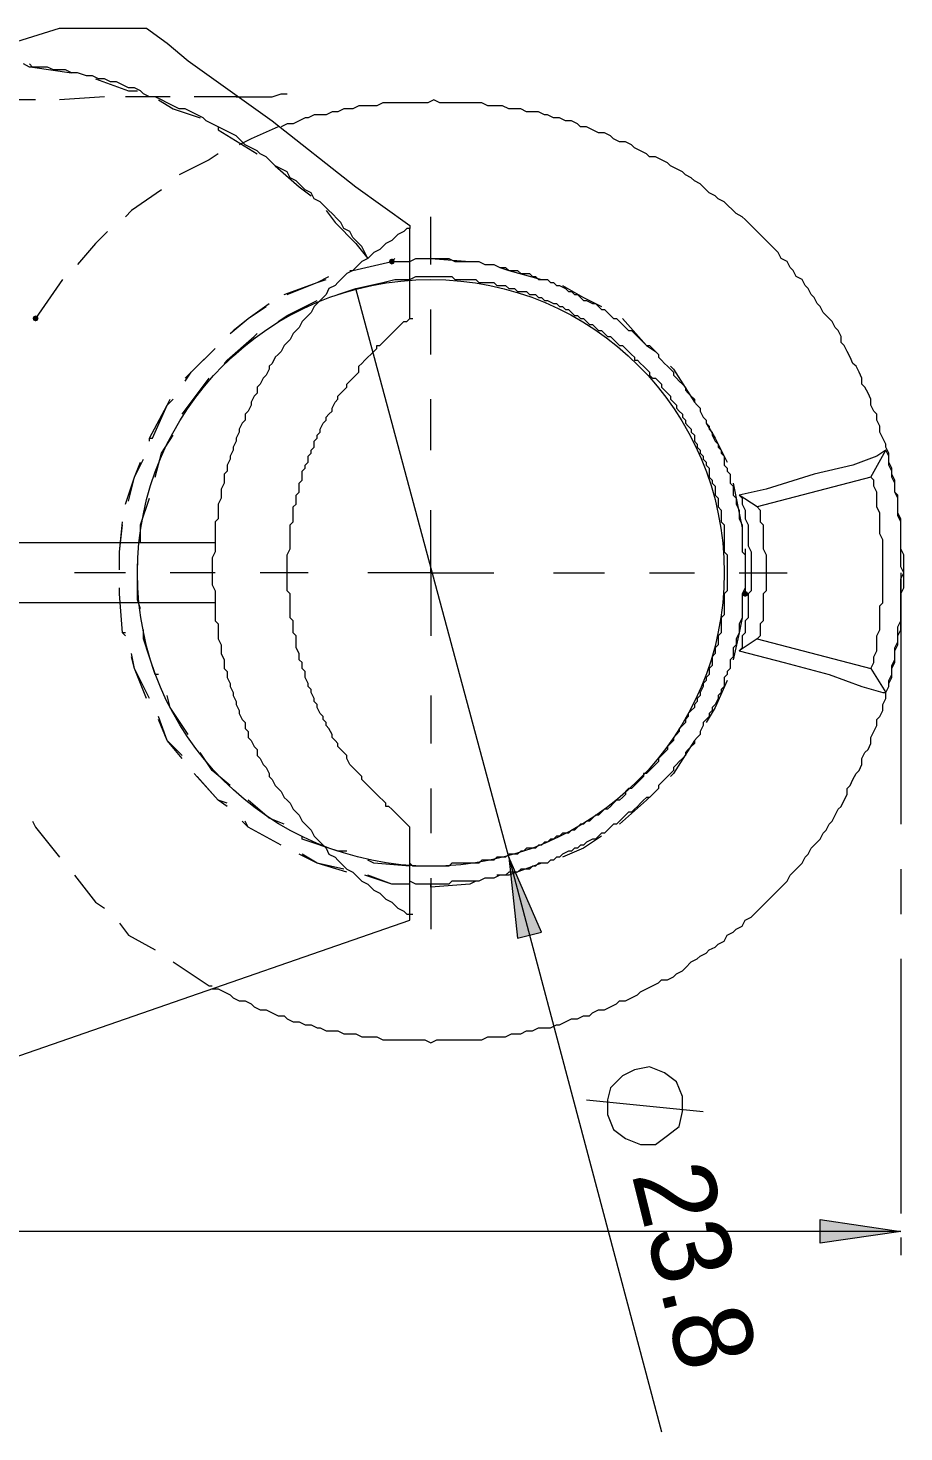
# Model space of a CAD drawing. Header units: millimetres. Extents: x 89051 to 218395, y -330386 to -125649.
# Drawn here: x 92753.7 to 92903.5, y -128574.3 to -128334 of the extents above; entities that cross this region are included whole.
import ezdxf

# ---------------------------------------------------------------- set-up
doc = ezdxf.new("R2010")
doc.units = ezdxf.units.MM
doc.header["$LTSCALE"] = 13
doc.layers.add('C00-00-00', color=7, linetype='Continuous')
doc.layers.add('C00-00-FF', color=5, linetype='Continuous', true_color=0x0000ff)
doc.layers.add('铁心', color=3, linetype='Continuous', lineweight=0)
doc.styles.get("Standard").update_dxf_attribs({"font": 'gbenor.shx', "bigfont": 'gbcbig.shx'})

msp = doc.modelspace()

# ---------------------------------------------------------------- hatches: boundary and pattern name
at = {"layer": 'C00-00-00'}
h = msp.add_hatch(color=256, dxfattribs=at)
h.dxf.hatch_style = 2
h.paths.add_polyline_path([(92815.39, -128373.97), (92815.54, -128373.61), (92815.9, -128373.46), (92816.26, -128373.61), (92816.41, -128373.97), (92816.26, -128374.33), (92815.9, -128374.48), (92815.54, -128374.33)])
h = msp.add_hatch(color=256, dxfattribs=at)
h.dxf.hatch_style = 2
h.paths.add_polyline_path([(92754.43, -128383.7), (92754.58, -128383.34), (92754.94, -128383.19), (92755.31, -128383.34), (92755.46, -128383.7), (92755.31, -128384.06), (92754.94, -128384.21), (92754.58, -128384.06)])
h = msp.add_hatch(color=256, dxfattribs=at)
h.dxf.hatch_style = 2
h.paths.add_polyline_path([(92875.83, -128430.83), (92875.98, -128430.47), (92876.34, -128430.32), (92876.71, -128430.47), (92876.86, -128430.83), (92876.71, -128431.19), (92876.34, -128431.34), (92875.98, -128431.19)])
at = {"layer": '铁心', "lineweight": 13}
h = msp.add_hatch(color=256, dxfattribs=at)
h.dxf.hatch_style = 2
h.paths.add_polyline_path([(92835.88, -128475.9), (92837.41, -128489.73), (92841.51, -128488.71)])
h = msp.add_hatch(color=256, dxfattribs=at)
h.dxf.hatch_style = 2
h.paths.add_polyline_path([(92902.98, -128539.93), (92889.15, -128541.98), (92889.15, -128537.88)])

# ---------------------------------------------------------------- linework, layer by layer
at = {"layer": 'C00-00-00', "lineweight": 15}
for points in [[(92727.28, -128334.02), (92730.87, -128335.04), (92734.97, -128336.58), (92739.07, -128338.11), (92741.11, -128339.14), (92742.14, -128339.65), (92743.16, -128339.65), (92744.19, -128339.65), (92747.26, -128338.11), (92750.85, -128336.58), (92759.04, -128334.02)], [(92759.04, -128334.02), (92766.21, -128334.02), (92773.9, -128334.02)], [(92773.9, -128334.02), (92777.48, -128336.58), (92781.07, -128339.65), (92788.24, -128344.77), (92795.41, -128349.9), (92809.75, -128361.16), (92818.97, -128367.82)], [(92811.8, -128373.46), (92811.29, -128372.43), (92810.78, -128371.41), (92810.27, -128370.9), (92809.24, -128369.87), (92808.73, -128368.85), (92807.7, -128368.34), (92807.19, -128367.31), (92806.68, -128366.8), (92805.66, -128365.77), (92805.14, -128365.26), (92804.12, -128364.24), (92803.61, -128363.73), (92802.58, -128363.21), (92802.07, -128362.19), (92801.05, -128361.68), (92800.02, -128360.65), (92799.51, -128360.14), (92798.48, -128359.63), (92797.97, -128358.6), (92796.95, -128358.09), (92795.92, -128357.58), (92795.41, -128357.07), (92794.39, -128356.04), (92793.36, -128355.53), (92792.85, -128355.02), (92791.83, -128354.51), (92790.8, -128353.99), (92789.78, -128352.97), (92789.26, -128352.46), (92788.24, -128351.94), (92787.22, -128351.43), (92786.19, -128350.92), (92785.17, -128350.41), (92784.14, -128349.9), (92783.63, -128349.38), (92782.6, -128348.87), (92781.58, -128348.36), (92780.56, -128347.85), (92779.53, -128347.85), (92778.51, -128347.33), (92777.48, -128346.82), (92776.46, -128346.31), (92775.43, -128345.8), (92774.41, -128345.8), (92773.38, -128345.29), (92772.87, -128344.77), (92771.85, -128344.26), (92770.82, -128344.26), (92769.8, -128343.75), (92768.77, -128343.24), (92767.75, -128343.24), (92766.73, -128342.72), (92765.7, -128342.72), (92764.68, -128342.21), (92763.65, -128342.21), (92762.12, -128341.7), (92761.09, -128341.7), (92760.07, -128341.19), (92759.04, -128341.19), (92758.02, -128341.19), (92756.99, -128340.68), (92755.97, -128340.68), (92754.94, -128340.68), (92753.92, -128340.68), (92752.9, -128340.16)], [(92753.92, -128340.16), (92754.43, -128340.68)], [(92754.43, -128340.68), (92761.09, -128341.7)], [(92765.19, -128342.72), (92770.82, -128344.77)], [(92754.94, -128346.31), (92747.26, -128346.31)], [(92766.73, -128345.8), (92759.04, -128346.31)], [(92777.99, -128345.8), (92770.31, -128345.8)], [(92770.82, -128344.77), (92772.36, -128344.77)], [(92775.95, -128346.31), (92778.51, -128347.85)], [(92789.26, -128345.8), (92782.09, -128345.8)], [(92785.17, -128498.44), (92786.19, -128498.44), (92787.22, -128498.96), (92788.24, -128499.47), (92788.75, -128499.98), (92789.78, -128500.49), (92790.8, -128500.49), (92791.83, -128501), (92792.34, -128501.52), (92793.36, -128502.03), (92794.39, -128502.03), (92795.41, -128502.54), (92796.44, -128503.05), (92797.46, -128503.05), (92797.97, -128503.57), (92799, -128504.08), (92800.02, -128504.08), (92801.05, -128504.59), (92802.07, -128504.59), (92803.09, -128505.1), (92803.61, -128505.1), (92804.63, -128505.61), (92805.66, -128505.61), (92806.68, -128505.61), (92807.7, -128506.13), (92808.73, -128506.13), (92809.75, -128506.13), (92810.78, -128506.64), (92811.8, -128506.64), (92812.83, -128506.64), (92813.34, -128506.64), (92814.36, -128507.15), (92815.39, -128507.15), (92816.41, -128507.15), (92817.44, -128507.15), (92818.46, -128507.15), (92819.49, -128507.15), (92820.51, -128507.15), (92821.53, -128507.15), (92822.56, -128507.66), (92823.58, -128507.15), (92824.61, -128507.15), (92825.12, -128507.15), (92826.14, -128507.15), (92827.17, -128507.15), (92828.19, -128507.15), (92829.22, -128507.15), (92830.24, -128507.15), (92831.27, -128507.15), (92832.29, -128506.64), (92833.32, -128506.64), (92834.34, -128506.64), (92835.36, -128506.64), (92836.39, -128506.13), (92836.9, -128506.13), (92837.93, -128506.13), (92838.95, -128505.61), (92839.98, -128505.61), (92841, -128505.1), (92842.02, -128505.1), (92843.05, -128505.1), (92844.07, -128504.59), (92844.59, -128504.59), (92845.61, -128504.08), (92846.63, -128503.57), (92847.66, -128503.57), (92848.68, -128503.05), (92849.71, -128503.05), (92850.22, -128502.54), (92851.24, -128502.03), (92852.27, -128502.03), (92853.29, -128501.52), (92854.32, -128501), (92854.83, -128500.49), (92855.85, -128500.49), (92856.88, -128499.98), (92857.9, -128499.47), (92858.42, -128498.96), (92859.44, -128498.44), (92860.46, -128497.93), (92861.49, -128497.42), (92862, -128496.91), (92863.03, -128496.91), (92864.05, -128496.39), (92864.56, -128495.88), (92865.59, -128495.37), (92866.1, -128494.86), (92867.12, -128493.83), (92868.15, -128493.32), (92868.66, -128492.81), (92869.68, -128492.3), (92870.2, -128491.78), (92871.22, -128491.27), (92871.73, -128490.76), (92872.76, -128490.25), (92873.27, -128489.22), (92874.29, -128488.71), (92874.81, -128488.2), (92875.83, -128487.69), (92876.34, -128486.66), (92877.37, -128486.15), (92877.88, -128485.64), (92878.9, -128484.61), (92879.42, -128484.1), (92879.93, -128483.59), (92880.95, -128482.56), (92881.47, -128482.05), (92881.98, -128481.54), (92883, -128480.51), (92883.51, -128480), (92884.03, -128478.98), (92884.54, -128478.47), (92885.56, -128477.44), (92886.08, -128476.93), (92886.59, -128475.9), (92887.1, -128475.39), (92887.61, -128474.37), (92888.12, -128473.86), (92889.15, -128472.83), (92889.66, -128471.81), (92890.17, -128471.29), (92890.69, -128470.27), (92891.2, -128469.76), (92891.71, -128468.73), (92892.22, -128467.71), (92892.74, -128467.2), (92893.25, -128466.17), (92893.76, -128465.15), (92893.76, -128464.12), (92894.27, -128463.61), (92894.78, -128462.59), (92895.3, -128461.56), (92895.81, -128461.05), (92896.32, -128460.03), (92896.32, -128459), (92896.83, -128457.98), (92897.35, -128457.46), (92897.86, -128456.44), (92897.86, -128455.42), (92898.37, -128454.39), (92898.88, -128453.37), (92898.88, -128452.34), (92899.39, -128451.83), (92899.91, -128450.81), (92899.91, -128449.78), (92900.42, -128448.76), (92900.42, -128447.73), (92900.93, -128446.71), (92900.93, -128446.2), (92901.44, -128445.17), (92901.44, -128444.15), (92901.44, -128443.12), (92901.96, -128442.1), (92901.96, -128441.07), (92901.96, -128440.05), (92902.47, -128439.02), (92902.47, -128438), (92902.47, -128436.97), (92902.47, -128436.46), (92902.98, -128435.44), (92902.98, -128434.41), (92902.98, -128433.39), (92902.98, -128432.36), (92902.98, -128431.34), (92902.98, -128430.32), (92902.98, -128429.29), (92902.98, -128428.27), (92903.49, -128427.24), (92902.98, -128426.22), (92902.98, -128425.19), (92902.98, -128424.68), (92902.98, -128423.66), (92902.98, -128422.63), (92902.98, -128421.61), (92902.98, -128420.58), (92902.98, -128419.56), (92902.98, -128418.53), (92902.47, -128417.51), (92902.47, -128416.49), (92902.47, -128415.46), (92902.47, -128414.44), (92901.96, -128413.41), (92901.96, -128412.9), (92901.96, -128411.88), (92901.44, -128410.85), (92901.44, -128409.83), (92900.93, -128408.8), (92900.93, -128407.78), (92900.93, -128406.75), (92900.42, -128405.73), (92900.42, -128405.22), (92899.91, -128404.19), (92899.39, -128403.17), (92899.39, -128402.14), (92898.88, -128401.12), (92898.88, -128400.09), (92898.37, -128399.58), (92897.86, -128398.56), (92897.86, -128397.53), (92897.35, -128396.51), (92896.83, -128395.48), (92896.32, -128394.97), (92896.32, -128393.95), (92895.81, -128392.92), (92895.3, -128391.9), (92894.78, -128391.39), (92894.27, -128390.36), (92893.76, -128389.34), (92893.25, -128388.31), (92892.74, -128387.8), (92892.74, -128386.78), (92892.22, -128385.75), (92891.71, -128385.24), (92891.2, -128384.21), (92890.69, -128383.7), (92889.66, -128382.68), (92889.15, -128381.65), (92888.64, -128381.14), (92888.12, -128380.12), (92887.61, -128379.6), (92887.1, -128378.58), (92886.59, -128378.07), (92886.08, -128377.04), (92885.05, -128376.53), (92884.54, -128375.51), (92884.03, -128374.99), (92883.51, -128373.97), (92882.49, -128373.46), (92881.98, -128372.43), (92881.47, -128371.92), (92880.44, -128370.9), (92879.93, -128370.38), (92879.42, -128369.87), (92878.39, -128368.85), (92877.88, -128368.34), (92877.37, -128367.82), (92876.34, -128366.8), (92875.83, -128366.29), (92874.81, -128365.77), (92874.29, -128365.26), (92873.27, -128364.24), (92872.76, -128363.73), (92871.73, -128363.21), (92871.22, -128362.7), (92870.2, -128362.19), (92869.68, -128361.68), (92868.66, -128360.65), (92867.64, -128360.14), (92867.12, -128359.63), (92866.1, -128359.12), (92865.59, -128358.6), (92864.56, -128358.09), (92863.54, -128357.58), (92863.03, -128357.07), (92862, -128356.55), (92860.98, -128356.04), (92859.95, -128356.04), (92859.44, -128355.53), (92858.42, -128355.02), (92857.39, -128354.51), (92856.88, -128353.99), (92855.85, -128353.48), (92854.83, -128353.48), (92853.81, -128352.97), (92853.29, -128352.46), (92852.27, -128351.94), (92851.24, -128351.94), (92850.22, -128351.43), (92849.2, -128350.92), (92848.17, -128350.92), (92847.66, -128350.41), (92846.63, -128349.9), (92845.61, -128349.9), (92844.59, -128349.38), (92843.56, -128349.38), (92842.54, -128348.87), (92842.02, -128348.87), (92841, -128348.36), (92839.98, -128348.36), (92838.95, -128348.36), (92837.93, -128347.85), (92836.9, -128347.85), (92835.88, -128347.85), (92834.85, -128347.33), (92833.83, -128347.33), (92832.8, -128347.33), (92832.29, -128347.33), (92831.27, -128346.82), (92830.24, -128346.82), (92829.22, -128346.82), (92828.19, -128346.82), (92827.17, -128346.82), (92826.14, -128346.82), (92825.12, -128346.82), (92824.1, -128346.82), (92823.07, -128346.31), (92822.05, -128346.82), (92821.02, -128346.82), (92820.51, -128346.82), (92819.49, -128346.82), (92818.46, -128346.82), (92817.44, -128346.82), (92816.41, -128346.82), (92815.39, -128346.82), (92814.36, -128346.82), (92813.34, -128347.33), (92812.31, -128347.33), (92811.29, -128347.33), (92810.27, -128347.33), (92809.24, -128347.85), (92808.73, -128347.85), (92807.7, -128347.85), (92806.68, -128348.36), (92805.66, -128348.36), (92804.63, -128348.87), (92803.61, -128348.87), (92802.58, -128348.87), (92801.56, -128349.38), (92801.05, -128349.38), (92800.02, -128349.9), (92799, -128350.41), (92797.97, -128350.41), (92796.95, -128350.92)], [(92789.26, -128345.8), (92792.85, -128345.8), (92795.41, -128345.8), (92796.95, -128345.29), (92797.97, -128345.29)], [(92778.51, -128347.85), (92783.12, -128349.38)], [(92786.19, -128350.92), (92786.19, -128351.43)], [(92786.19, -128351.43), (92792.85, -128355.53)], [(92796.44, -128350.92), (92791.83, -128352.97)], [(92791.83, -128352.97), (92789.78, -128353.99)], [(92786.19, -128355.53), (92784.65, -128356.55)], [(92784.65, -128356.55), (92779.53, -128359.12)], [(92795.92, -128357.58), (92800.02, -128361.16)], [(92800.02, -128361.16), (92802.07, -128362.7)], [(92776.46, -128361.68), (92771.34, -128365.26)], [(92771.34, -128365.26), (92770.31, -128366.29)], [(92804.63, -128365.26), (92806.17, -128367.31)], [(92818.97, -128368.34), (92818.46, -128368.34), (92817.95, -128368.85), (92816.92, -128369.36), (92816.41, -128369.87), (92815.9, -128370.38), (92814.88, -128370.9), (92814.36, -128371.41), (92813.85, -128371.92), (92812.83, -128372.43), (92812.31, -128372.95), (92811.8, -128373.46), (92810.78, -128373.97), (92810.27, -128374.48), (92809.75, -128374.99), (92809.24, -128375.51), (92808.22, -128376.02), (92807.7, -128376.53), (92807.19, -128377.04), (92806.68, -128377.56), (92806.17, -128378.07), (92805.14, -128378.58), (92804.63, -128379.6), (92804.12, -128380.12), (92803.61, -128380.63), (92803.09, -128381.14), (92802.58, -128381.65), (92802.07, -128382.68), (92801.56, -128383.19), (92801.05, -128383.7), (92800.53, -128384.21), (92800.02, -128385.24), (92799.51, -128385.75), (92799, -128386.26), (92798.48, -128387.29), (92797.97, -128387.8), (92797.46, -128388.31), (92796.95, -128389.34), (92796.44, -128389.85), (92795.92, -128390.36), (92795.41, -128391.39), (92794.9, -128391.9), (92794.9, -128392.41), (92794.39, -128393.44), (92793.87, -128393.95), (92793.36, -128394.97), (92792.85, -128395.48), (92792.85, -128396.51), (92792.34, -128397.02), (92791.83, -128398.05), (92791.83, -128398.56), (92791.31, -128399.58), (92790.8, -128400.09), (92790.8, -128401.12), (92790.29, -128401.63), (92789.78, -128402.66), (92789.78, -128403.17), (92789.26, -128404.19), (92789.26, -128404.7), (92788.75, -128405.73), (92788.75, -128406.24), (92788.24, -128407.27), (92788.24, -128407.78), (92787.73, -128408.8), (92787.73, -128409.83), (92787.22, -128410.34), (92787.22, -128411.36), (92787.22, -128411.88), (92786.7, -128412.9), (92786.7, -128413.92), (92786.7, -128414.44), (92786.19, -128415.46), (92786.19, -128415.97), (92786.19, -128417), (92786.19, -128418.02), (92785.68, -128418.53), (92785.68, -128419.56), (92785.68, -128420.07), (92785.68, -128421.1), (92785.68, -128422.12), (92785.68, -128422.63), (92785.68, -128423.66), (92785.17, -128424.68), (92785.17, -128425.19), (92785.17, -128426.22), (92785.17, -128426.73), (92785.17, -128427.75), (92785.17, -128428.78), (92785.17, -128429.29), (92785.68, -128430.32), (92785.68, -128431.34), (92785.68, -128431.85), (92785.68, -128432.88), (92785.68, -128433.9), (92785.68, -128434.41), (92785.68, -128435.44), (92786.19, -128435.95), (92786.19, -128436.97), (92786.19, -128438), (92786.19, -128438.51), (92786.7, -128439.54), (92786.7, -128440.05), (92786.7, -128441.07), (92787.22, -128442.1), (92787.22, -128442.61), (92787.22, -128443.63), (92787.73, -128444.15), (92787.73, -128445.17), (92788.24, -128446.2), (92788.24, -128446.71), (92788.75, -128447.73), (92788.75, -128448.24), (92789.26, -128449.27), (92789.26, -128449.78), (92789.78, -128450.81), (92789.78, -128451.32), (92790.29, -128452.34), (92790.8, -128452.85), (92790.8, -128453.88), (92791.31, -128454.39), (92791.31, -128455.42), (92791.83, -128455.93), (92792.34, -128456.95), (92792.85, -128457.46), (92792.85, -128458.49), (92793.36, -128459), (92793.87, -128460.03), (92794.39, -128460.54), (92794.9, -128461.56), (92794.9, -128462.07), (92795.41, -128462.59), (92795.92, -128463.61), (92796.44, -128464.12), (92796.95, -128464.64), (92797.46, -128465.66), (92797.97, -128466.17), (92798.48, -128466.68), (92799, -128467.71), (92799.51, -128468.22), (92800.02, -128468.73), (92800.53, -128469.76), (92801.05, -128470.27), (92801.56, -128470.78), (92802.07, -128471.29), (92802.58, -128472.32), (92803.09, -128472.83), (92803.61, -128473.34), (92804.12, -128473.86), (92804.63, -128474.37), (92805.14, -128475.39), (92806.17, -128475.9), (92806.68, -128476.42), (92807.19, -128476.93), (92807.7, -128477.44), (92808.22, -128477.95), (92809.24, -128478.47), (92809.75, -128478.98), (92810.27, -128479.49), (92810.78, -128480), (92811.8, -128480.51), (92812.31, -128481.03), (92812.83, -128481.54), (92813.85, -128482.05), (92814.36, -128482.56), (92814.88, -128483.08), (92815.9, -128483.59), (92816.41, -128484.1), (92816.92, -128484.61), (92817.95, -128485.12), (92818.46, -128485.64), (92818.97, -128485.64), (92819.49, -128485.64)], [(92806.17, -128367.31), (92809.75, -128370.9)], [(92818.97, -128367.82), (92818.97, -128368.34)], [(92818.97, -128383.7), (92818.97, -128368.34)], [(92767.24, -128368.85), (92765.19, -128370.9)], [(92765.19, -128370.9), (92762.12, -128374.48)], [(92809.75, -128370.9), (92811.8, -128373.46)], [(92808.73, -128375.51), (92809.24, -128375.51)], [(92808.73, -128375.51), (92809.24, -128375.51)], [(92809.24, -128375.51), (92815.9, -128373.97)], [(92809.24, -128375.51), (92815.9, -128373.97)], [(92815.9, -128373.97), (92816.41, -128373.46)], [(92815.9, -128373.97), (92818.97, -128373.97)], [(92818.97, -128373.97), (92820, -128373.46), (92820.51, -128373.46), (92821.02, -128373.46), (92822.05, -128373.46), (92822.56, -128373.46), (92823.07, -128373.46), (92823.58, -128373.46), (92824.61, -128373.46), (92825.12, -128373.46), (92825.63, -128373.46), (92826.66, -128373.97), (92827.17, -128373.97), (92827.68, -128373.97), (92828.19, -128373.97), (92829.22, -128373.97), (92829.73, -128373.97), (92830.24, -128373.97), (92830.75, -128373.97), (92831.78, -128374.48), (92832.29, -128374.48), (92832.8, -128374.48), (92833.32, -128374.48), (92834.34, -128374.99), (92834.85, -128374.99), (92835.36, -128374.99), (92835.88, -128375.51), (92836.9, -128375.51), (92837.41, -128375.51), (92837.93, -128376.02), (92838.44, -128376.02), (92839.46, -128376.02), (92839.98, -128376.53), (92840.49, -128376.53), (92841, -128377.04), (92841.51, -128377.04), (92842.54, -128377.04), (92843.05, -128377.56), (92843.56, -128377.56), (92844.07, -128378.07), (92844.59, -128378.07), (92845.61, -128378.58), (92846.12, -128379.09), (92846.63, -128379.09), (92847.15, -128379.6), (92847.66, -128379.6), (92848.17, -128380.12), (92848.68, -128380.63), (92849.2, -128380.63), (92850.22, -128381.14), (92850.73, -128381.14), (92851.24, -128381.65), (92851.76, -128382.17), (92852.27, -128382.17), (92852.78, -128382.68), (92853.29, -128383.19), (92853.81, -128383.7), (92854.32, -128383.7), (92854.83, -128384.21), (92855.34, -128384.73), (92855.85, -128385.24), (92856.37, -128385.75), (92856.88, -128385.75), (92857.39, -128386.26), (92857.9, -128386.78), (92858.42, -128387.29), (92858.93, -128387.8), (92859.44, -128388.31), (92859.95, -128388.31), (92860.46, -128388.83), (92860.98, -128389.34), (92861.49, -128389.85), (92861.49, -128390.36), (92862, -128390.87), (92862.51, -128391.39), (92863.03, -128391.9), (92863.54, -128392.41), (92864.05, -128392.92), (92864.05, -128393.44), (92864.56, -128393.95), (92865.07, -128394.46), (92865.59, -128394.97), (92866.1, -128395.48), (92866.1, -128396), (92866.61, -128396.51), (92867.12, -128397.02), (92867.64, -128397.53), (92867.64, -128398.05), (92868.15, -128398.56), (92868.66, -128399.07), (92868.66, -128399.58), (92869.17, -128400.61), (92869.68, -128401.12), (92869.68, -128401.63), (92870.2, -128402.14), (92870.2, -128402.66), (92870.71, -128403.17), (92870.71, -128403.68), (92871.22, -128404.7), (92871.73, -128405.22), (92871.73, -128405.73), (92872.25, -128406.24), (92872.25, -128406.75), (92872.76, -128407.27), (92872.76, -128408.29), (92872.76, -128408.8), (92873.27, -128409.31), (92873.27, -128409.83), (92873.78, -128410.34), (92873.78, -128411.36), (92873.78, -128411.88), (92874.29, -128412.39), (92874.29, -128412.9), (92874.29, -128413.92), (92874.81, -128414.44), (92874.81, -128414.95), (92874.81, -128415.46), (92875.32, -128416.49), (92875.32, -128417), (92875.32, -128417.51), (92875.32, -128418.02), (92875.83, -128419.05), (92875.83, -128419.56), (92875.83, -128420.07), (92875.83, -128420.58), (92875.83, -128421.61), (92875.83, -128422.12), (92875.83, -128422.63), (92875.83, -128423.66), (92876.34, -128424.17), (92876.34, -128424.68), (92876.34, -128425.19), (92876.34, -128426.22), (92876.34, -128426.73), (92876.34, -128427.24), (92876.34, -128427.75), (92876.34, -128428.78), (92876.34, -128429.29), (92876.34, -128429.8), (92875.83, -128430.83), (92875.83, -128431.34), (92875.83, -128431.85), (92875.83, -128432.36), (92875.83, -128433.39), (92875.83, -128433.9), (92875.83, -128434.41), (92875.83, -128434.93), (92875.32, -128435.95), (92875.32, -128436.46), (92875.32, -128436.97), (92875.32, -128437.49), (92874.81, -128438.51), (92874.81, -128439.02), (92874.81, -128439.54), (92874.29, -128440.05), (92874.29, -128441.07), (92874.29, -128441.59), (92873.78, -128442.1), (92873.78, -128442.61), (92873.78, -128443.63), (92873.27, -128444.15), (92873.27, -128444.66), (92872.76, -128445.17), (92872.76, -128445.68), (92872.76, -128446.71), (92872.25, -128447.22), (92872.25, -128447.73), (92871.73, -128448.24), (92871.73, -128448.76), (92871.22, -128449.78), (92870.71, -128450.29), (92870.71, -128450.81), (92870.2, -128451.32), (92870.2, -128451.83), (92869.68, -128452.34), (92869.17, -128452.85), (92869.17, -128453.37), (92868.66, -128454.39), (92868.66, -128454.9), (92868.15, -128455.42), (92867.64, -128455.93), (92867.64, -128456.44), (92867.12, -128456.95), (92866.61, -128457.46), (92866.1, -128457.98), (92866.1, -128458.49), (92865.59, -128459), (92865.07, -128459.51), (92864.56, -128460.03), (92864.05, -128460.54), (92864.05, -128461.05), (92863.54, -128461.56), (92863.03, -128462.07), (92862.51, -128462.59), (92862, -128463.1), (92861.49, -128463.61), (92861.49, -128464.12), (92860.98, -128464.64), (92860.46, -128465.15), (92859.95, -128465.66), (92859.44, -128465.66), (92858.93, -128466.17), (92858.42, -128466.68), (92857.9, -128467.2), (92857.39, -128467.71), (92856.88, -128468.22), (92856.37, -128468.22), (92855.85, -128468.73), (92855.34, -128469.25), (92854.83, -128469.76), (92854.32, -128470.27), (92853.81, -128470.27), (92853.29, -128470.78), (92852.78, -128471.29), (92852.27, -128471.81), (92851.76, -128471.81), (92851.24, -128472.32), (92850.73, -128472.83), (92850.22, -128472.83), (92849.2, -128473.34), (92848.68, -128473.86), (92848.17, -128473.86), (92847.66, -128474.37), (92847.15, -128474.37), (92846.63, -128474.88), (92846.12, -128474.88), (92845.1, -128475.39), (92844.59, -128475.9), (92844.07, -128475.9), (92843.56, -128476.42), (92843.05, -128476.42), (92842.54, -128476.93), (92841.51, -128476.93), (92841, -128476.93), (92840.49, -128477.44), (92839.98, -128477.44), (92839.46, -128477.95), (92838.44, -128477.95), (92837.93, -128477.95), (92837.41, -128478.47), (92836.9, -128478.47), (92835.88, -128478.47), (92835.36, -128478.98), (92834.85, -128478.98), (92834.34, -128478.98), (92833.32, -128479.49), (92832.8, -128479.49), (92832.29, -128479.49), (92831.78, -128479.49), (92830.75, -128480), (92830.24, -128480), (92829.73, -128480), (92829.22, -128480), (92828.19, -128480), (92827.68, -128480), (92827.17, -128480), (92826.14, -128480), (92825.63, -128480.51), (92825.12, -128480.51), (92824.61, -128480.51), (92823.58, -128480.51), (92823.07, -128480.51), (92822.56, -128480.51), (92822.05, -128480.51), (92821.02, -128480.51), (92820.51, -128480.51), (92820, -128480.51), (92818.97, -128480)], [(92820.51, -128373.46), (92822.56, -128373.46)], [(92822.56, -128373.46), (92829.22, -128373.97)], [(92829.22, -128373.97), (92830.24, -128373.97)], [(92834.34, -128374.99), (92835.88, -128375.51)], [(92835.88, -128375.51), (92841.51, -128377.04)], [(92759.55, -128377.04), (92754.94, -128383.7)], [(92797.46, -128379.6), (92803.09, -128377.56)], [(92797.97, -128379.6), (92803.09, -128377.56)], [(92803.09, -128377.56), (92805.14, -128376.53)], [(92803.09, -128377.56), (92804.63, -128377.04)], [(92809.75, -128378.58), (92814.36, -128377.56)], [(92814.36, -128377.56), (92816.41, -128377.04)], [(92816.41, -128377.04), (92818.97, -128377.04)], [(92818.97, -128377.04), (92820, -128376.53), (92820.51, -128376.53), (92821.02, -128376.53), (92821.53, -128376.53), (92822.56, -128376.53), (92823.07, -128376.53), (92823.58, -128376.53), (92824.1, -128376.53), (92824.61, -128376.53), (92825.63, -128376.53), (92826.14, -128376.53), (92826.66, -128377.04), (92827.17, -128377.04), (92827.68, -128377.04), (92828.71, -128377.04), (92829.22, -128377.04), (92829.73, -128377.04), (92830.24, -128377.04), (92830.75, -128377.56), (92831.78, -128377.56), (92832.29, -128377.56), (92832.8, -128377.56), (92833.32, -128377.56), (92833.83, -128378.07), (92834.34, -128378.07), (92835.36, -128378.07), (92835.88, -128378.58), (92836.39, -128378.58), (92836.9, -128378.58), (92837.41, -128379.09), (92837.93, -128379.09), (92838.95, -128379.09), (92839.46, -128379.6), (92839.98, -128379.6), (92840.49, -128379.6), (92841, -128380.12), (92841.51, -128380.12), (92842.02, -128380.63), (92842.54, -128380.63), (92843.56, -128381.14), (92844.07, -128381.14), (92844.59, -128381.65), (92845.1, -128381.65), (92845.61, -128382.17), (92846.12, -128382.17), (92846.63, -128382.68), (92847.15, -128383.19), (92847.66, -128383.19), (92848.17, -128383.7), (92848.68, -128383.7), (92849.2, -128384.21), (92849.71, -128384.73), (92850.22, -128384.73), (92850.73, -128385.24), (92851.24, -128385.75), (92851.76, -128385.75), (92852.27, -128386.26), (92852.78, -128386.78), (92853.29, -128386.78), (92853.81, -128387.29), (92854.32, -128387.8), (92854.83, -128388.31), (92855.34, -128388.31), (92855.85, -128388.83), (92856.37, -128389.34), (92856.88, -128389.85), (92857.39, -128390.36), (92857.39, -128390.87), (92857.9, -128390.87), (92858.42, -128391.39), (92858.93, -128391.9), (92859.44, -128392.41), (92859.95, -128392.92), (92859.95, -128393.44), (92860.46, -128393.95), (92860.98, -128393.95), (92861.49, -128394.46), (92862, -128394.97), (92862, -128395.48), (92862.51, -128396), (92863.03, -128396.51), (92863.54, -128397.02), (92863.54, -128397.53), (92864.05, -128398.05), (92864.56, -128398.56), (92864.56, -128399.07), (92865.07, -128399.58), (92865.59, -128400.09), (92865.59, -128400.61), (92866.1, -128401.12), (92866.1, -128401.63), (92866.61, -128402.14), (92867.12, -128402.66), (92867.12, -128403.17), (92867.64, -128403.68), (92867.64, -128404.7), (92868.15, -128405.22), (92868.15, -128405.73), (92868.66, -128406.24), (92868.66, -128406.75), (92869.17, -128407.27), (92869.17, -128407.78), (92869.68, -128408.29), (92869.68, -128408.8), (92870.2, -128409.31), (92870.2, -128410.34), (92870.2, -128410.85), (92870.71, -128411.36), (92870.71, -128411.88), (92871.22, -128412.39), (92871.22, -128412.9), (92871.22, -128413.92), (92871.73, -128414.44), (92871.73, -128414.95), (92871.73, -128415.46), (92871.73, -128415.97), (92872.25, -128416.49), (92872.25, -128417.51), (92872.25, -128418.02), (92872.25, -128418.53), (92872.76, -128419.05), (92872.76, -128419.56), (92872.76, -128420.58), (92872.76, -128421.1), (92872.76, -128421.61), (92872.76, -128422.12), (92872.76, -128422.63), (92872.76, -128423.66), (92873.27, -128424.17), (92873.27, -128424.68), (92873.27, -128425.19), (92873.27, -128425.71), (92873.27, -128426.73), (92873.27, -128427.24), (92873.27, -128427.75), (92873.27, -128428.27), (92873.27, -128428.78), (92873.27, -128429.8), (92873.27, -128430.32), (92872.76, -128430.83), (92872.76, -128431.34), (92872.76, -128431.85), (92872.76, -128432.88), (92872.76, -128433.39), (92872.76, -128433.9), (92872.76, -128434.41), (92872.25, -128434.93), (92872.25, -128435.95), (92872.25, -128436.46), (92872.25, -128436.97), (92872.25, -128437.49), (92871.73, -128438), (92871.73, -128438.51), (92871.73, -128439.54), (92871.22, -128440.05), (92871.22, -128440.56), (92871.22, -128441.07), (92870.71, -128441.59), (92870.71, -128442.1), (92870.71, -128443.12), (92870.2, -128443.63), (92870.2, -128444.15), (92870.2, -128444.66), (92869.68, -128445.17), (92869.68, -128445.68), (92869.17, -128446.2), (92869.17, -128446.71), (92868.66, -128447.73), (92868.66, -128448.24), (92868.15, -128448.76), (92868.15, -128449.27), (92867.64, -128449.78), (92867.64, -128450.29), (92867.12, -128450.81), (92866.61, -128451.32), (92866.61, -128451.83), (92866.1, -128452.34), (92866.1, -128452.85), (92865.59, -128453.37), (92865.07, -128453.88), (92865.07, -128454.39), (92864.56, -128454.9), (92864.05, -128455.42), (92864.05, -128455.93), (92863.54, -128456.44), (92863.03, -128456.95), (92863.03, -128457.46), (92862.51, -128457.98), (92862, -128458.49), (92861.49, -128459), (92861.49, -128459.51), (92860.98, -128460.03), (92860.46, -128460.54), (92859.95, -128461.05), (92859.44, -128461.56), (92858.93, -128461.56), (92858.93, -128462.07), (92858.42, -128462.59), (92857.9, -128463.1), (92857.39, -128463.61), (92856.88, -128464.12), (92856.37, -128464.12), (92855.85, -128464.64), (92855.85, -128465.15), (92855.34, -128465.66), (92854.83, -128466.17), (92854.32, -128466.17), (92853.81, -128466.68), (92853.29, -128467.2), (92852.78, -128467.71), (92852.27, -128467.71), (92851.76, -128468.22), (92851.24, -128468.73), (92850.73, -128468.73), (92850.22, -128469.25), (92849.71, -128469.76), (92849.2, -128469.76), (92848.68, -128470.27), (92848.17, -128470.27), (92847.66, -128470.78), (92847.15, -128471.29), (92846.63, -128471.29), (92846.12, -128471.81), (92845.1, -128471.81), (92844.59, -128472.32), (92844.07, -128472.32), (92843.56, -128472.83), (92843.05, -128472.83), (92842.54, -128473.34), (92842.02, -128473.34), (92841.51, -128473.86), (92841, -128473.86), (92840.49, -128474.37), (92839.46, -128474.37), (92838.95, -128474.37), (92838.44, -128474.88), (92837.93, -128474.88), (92837.41, -128475.39), (92836.9, -128475.39), (92835.88, -128475.39), (92835.36, -128475.9), (92834.85, -128475.9), (92834.34, -128475.9), (92833.83, -128475.9), (92833.32, -128476.42), (92832.29, -128476.42), (92831.78, -128476.42), (92831.27, -128476.42), (92830.75, -128476.93), (92830.24, -128476.93), (92829.22, -128476.93), (92828.71, -128476.93), (92828.19, -128476.93), (92827.68, -128476.93), (92827.17, -128476.93), (92826.14, -128476.93), (92825.63, -128477.44), (92825.12, -128477.44), (92824.61, -128477.44), (92824.1, -128477.44), (92823.07, -128477.44), (92822.56, -128477.44), (92822.05, -128477.44), (92821.53, -128477.44), (92821.02, -128477.44), (92820, -128477.44), (92819.49, -128477.44), (92818.97, -128476.93)], [(92845.1, -128378.07), (92848.68, -128380.12)], [(92806.68, -128379.6), (92809.75, -128378.58)], [(92848.68, -128380.12), (92851.76, -128381.65)], [(92791.31, -128383.7), (92794.9, -128381.14)], [(92791.31, -128383.7), (92794.39, -128381.65)], [(92797.97, -128383.19), (92803.09, -128380.63)], [(92788.24, -128386.26), (92791.31, -128383.7)], [(92788.75, -128385.75), (92791.31, -128383.7)], [(92796.44, -128384.21), (92797.97, -128383.19)], [(92818.97, -128470.78), (92818.46, -128470.27), (92817.95, -128469.76), (92817.44, -128469.25), (92816.92, -128468.73), (92816.41, -128468.22), (92815.9, -128467.71), (92815.39, -128467.2), (92814.88, -128467.2), (92814.88, -128466.68), (92814.36, -128466.17), (92813.85, -128465.66), (92813.34, -128465.15), (92812.83, -128464.64), (92812.31, -128464.12), (92811.8, -128463.61), (92811.29, -128463.1), (92810.78, -128462.59), (92810.78, -128462.07), (92810.27, -128461.56), (92809.75, -128461.05), (92809.24, -128460.54), (92808.73, -128460.03), (92808.22, -128459), (92808.22, -128458.49), (92807.7, -128457.98), (92807.19, -128457.46), (92806.68, -128456.95), (92806.68, -128456.44), (92806.17, -128455.93), (92805.66, -128455.42), (92805.66, -128454.9), (92805.14, -128453.88), (92804.63, -128453.37), (92804.63, -128452.85), (92804.12, -128452.34), (92804.12, -128451.83), (92803.61, -128451.32), (92803.09, -128450.29), (92803.09, -128449.78), (92802.58, -128449.27), (92802.58, -128448.76), (92802.07, -128447.73), (92802.07, -128447.22), (92801.56, -128446.71), (92801.56, -128446.2), (92801.05, -128445.17), (92801.05, -128444.66), (92801.05, -128444.15), (92800.53, -128443.63), (92800.53, -128442.61), (92800.02, -128442.1), (92800.02, -128441.59), (92800.02, -128441.07), (92799.51, -128440.05), (92799.51, -128439.54), (92799.51, -128439.02), (92799.51, -128438), (92799, -128437.49), (92799, -128436.97), (92799, -128435.95), (92799, -128435.44), (92798.48, -128434.93), (92798.48, -128434.41), (92798.48, -128433.39), (92798.48, -128432.88), (92798.48, -128432.36), (92798.48, -128431.34), (92798.48, -128430.83), (92797.97, -128430.32), (92797.97, -128429.29), (92797.97, -128428.78), (92797.97, -128428.27), (92797.97, -128427.24), (92797.97, -128426.73), (92797.97, -128426.22), (92797.97, -128425.19), (92797.97, -128424.68), (92797.97, -128424.17), (92798.48, -128423.14), (92798.48, -128422.63), (92798.48, -128422.12), (92798.48, -128421.1), (92798.48, -128420.58), (92798.48, -128420.07), (92798.48, -128419.05), (92799, -128418.53), (92799, -128418.02), (92799, -128417), (92799, -128416.49), (92799, -128415.97), (92799.51, -128415.46), (92799.51, -128414.44), (92799.51, -128413.92), (92800.02, -128413.41), (92800.02, -128412.39), (92800.02, -128411.88), (92800.53, -128411.36), (92800.53, -128410.85), (92800.53, -128409.83), (92801.05, -128409.31), (92801.05, -128408.8), (92801.56, -128408.29), (92801.56, -128407.27), (92802.07, -128406.75), (92802.07, -128406.24), (92802.58, -128405.73), (92802.58, -128404.7), (92803.09, -128404.19), (92803.09, -128403.68), (92803.61, -128403.17), (92803.61, -128402.66), (92804.12, -128401.63), (92804.63, -128401.12), (92804.63, -128400.61), (92805.14, -128400.09), (92805.66, -128399.58), (92805.66, -128399.07), (92806.17, -128398.05), (92806.68, -128397.53), (92806.68, -128397.02), (92807.19, -128396.51), (92807.7, -128396), (92808.22, -128395.48), (92808.22, -128394.97), (92808.73, -128394.46), (92809.24, -128393.95), (92809.75, -128393.44), (92810.27, -128392.92), (92810.27, -128391.9), (92810.78, -128391.39), (92811.29, -128390.87), (92811.8, -128390.36), (92812.31, -128389.85), (92812.83, -128389.34), (92813.34, -128388.83), (92813.34, -128388.31), (92813.85, -128388.31), (92814.36, -128387.8), (92814.88, -128387.29), (92815.39, -128386.78), (92815.9, -128386.26), (92816.41, -128385.75), (92816.92, -128385.24), (92817.44, -128384.73), (92817.95, -128384.21), (92818.46, -128384.21), (92818.97, -128383.7), (92819.49, -128383.7)], [(92855.34, -128383.7), (92859.44, -128388.31)], [(92787.73, -128390.87), (92792.34, -128386.78)], [(92792.34, -128386.78), (92792.85, -128386.26)], [(92781.58, -128392.92), (92785.68, -128388.83)], [(92782.09, -128392.41), (92785.68, -128388.83)], [(92859.44, -128388.31), (92860.98, -128389.34)], [(92780.56, -128393.95), (92782.09, -128392.41)], [(92787.22, -128391.39), (92787.73, -128390.87)], [(92863.54, -128391.9), (92864.05, -128392.41)], [(92864.05, -128392.41), (92867.64, -128398.05)], [(92780.56, -128394.46), (92781.58, -128392.92)], [(92783.12, -128396), (92784.65, -128393.95)], [(92780.04, -128400.09), (92783.12, -128396)], [(92774.41, -128404.19), (92777.48, -128398.56)], [(92774.92, -128404.19), (92777.48, -128398.56)], [(92777.48, -128398.56), (92778.51, -128397.53)], [(92777.48, -128398.56), (92777.99, -128397.53)], [(92869.68, -128401.63), (92871.22, -128404.19)], [(92774.41, -128404.19), (92774.92, -128404.19)], [(92774.41, -128404.7), (92774.41, -128404.19)], [(92776.46, -128406.75), (92778.51, -128403.68)], [(92871.22, -128404.19), (92873.27, -128408.29)], [(92775.43, -128410.85), (92776.46, -128406.75)], [(92900.42, -128406.24), (92898.88, -128407.27), (92894.78, -128408.8), (92888.12, -128410.34), (92879.93, -128412.9), (92875.32, -128413.92)], [(92897.86, -128410.85), (92900.42, -128406.24)], [(92900.42, -128447.73), (92900.93, -128446.71), (92900.93, -128445.68), (92901.44, -128444.66), (92901.44, -128443.63), (92901.96, -128442.61), (92901.96, -128441.59), (92901.96, -128440.56), (92902.47, -128439.54), (92902.47, -128439.02), (92902.47, -128438), (92902.98, -128436.97), (92902.98, -128435.95), (92902.98, -128434.93), (92902.98, -128433.9), (92902.98, -128432.88), (92902.98, -128431.85), (92902.98, -128430.83), (92903.49, -128429.8), (92903.49, -128428.78), (92903.49, -128427.75), (92903.49, -128426.73), (92903.49, -128426.22), (92903.49, -128425.19), (92903.49, -128424.17), (92902.98, -128423.14), (92902.98, -128422.12), (92902.98, -128421.1), (92902.98, -128420.07), (92902.98, -128419.05), (92902.98, -128418.02), (92902.47, -128417), (92902.47, -128415.97), (92902.47, -128414.95), (92902.47, -128413.92), (92901.96, -128413.41), (92901.96, -128412.39), (92901.96, -128411.36), (92901.44, -128410.34), (92901.44, -128409.31), (92900.93, -128408.29), (92900.93, -128407.27), (92900.42, -128406.24)], [(92771.85, -128410.85), (92773.38, -128407.78)], [(92771.85, -128410.85), (92772.87, -128408.29)], [(92770.31, -128415.46), (92771.85, -128410.85)], [(92770.82, -128414.95), (92771.85, -128410.85)], [(92897.86, -128410.85), (92878.39, -128415.97)], [(92897.86, -128443.63), (92898.37, -128442.61), (92898.37, -128441.59), (92898.88, -128440.56), (92898.88, -128439.54), (92898.88, -128438.51), (92898.88, -128438), (92899.39, -128436.97), (92899.39, -128435.95), (92899.39, -128434.93), (92899.39, -128433.9), (92899.39, -128432.88), (92899.91, -128432.36), (92899.91, -128431.34), (92899.91, -128430.32), (92899.91, -128429.29), (92899.91, -128428.27), (92899.91, -128427.24), (92899.91, -128426.73), (92899.91, -128425.71), (92899.91, -128424.68), (92899.91, -128423.66), (92899.91, -128422.63), (92899.91, -128421.61), (92899.39, -128420.58), (92899.39, -128420.07), (92899.39, -128419.05), (92899.39, -128418.02), (92899.39, -128417), (92898.88, -128415.97), (92898.88, -128414.95), (92898.88, -128414.44), (92898.88, -128413.41), (92898.37, -128412.39), (92898.37, -128411.36), (92897.86, -128410.85)], [(92874.29, -128411.88), (92875.32, -128417)], [(92878.39, -128415.97), (92875.32, -128413.92)], [(92875.32, -128413.92), (92875.83, -128414.44), (92875.83, -128414.95), (92875.83, -128415.46), (92876.34, -128416.49), (92876.34, -128417), (92876.34, -128417.51), (92876.34, -128418.02), (92876.86, -128419.05), (92876.86, -128419.56), (92876.86, -128420.07), (92876.86, -128421.1), (92876.86, -128421.61), (92876.86, -128422.12), (92876.86, -128422.63), (92877.37, -128423.66), (92877.37, -128424.17), (92877.37, -128424.68), (92877.37, -128425.71), (92877.37, -128426.22), (92877.37, -128426.73), (92877.37, -128427.75), (92877.37, -128428.27), (92877.37, -128428.78), (92877.37, -128429.8), (92877.37, -128430.32), (92876.86, -128430.83), (92876.86, -128431.34), (92876.86, -128432.36), (92876.86, -128432.88), (92876.86, -128433.39), (92876.86, -128434.41), (92876.86, -128434.93), (92876.34, -128435.44), (92876.34, -128435.95), (92876.34, -128436.97), (92876.34, -128437.49), (92875.83, -128438), (92875.83, -128439.02), (92875.83, -128439.54), (92875.83, -128440.05), (92875.32, -128440.56)], [(92772.87, -128419.05), (92774.41, -128414.44)], [(92878.39, -128415.97), (92878.9, -128416.49), (92878.9, -128417), (92878.9, -128418.02), (92878.9, -128418.53), (92879.42, -128419.05), (92879.42, -128420.07), (92879.42, -128420.58), (92879.42, -128421.1), (92879.42, -128422.12), (92879.42, -128422.63), (92879.42, -128423.14), (92879.93, -128424.17), (92879.93, -128424.68), (92879.93, -128425.19), (92879.93, -128426.22), (92879.93, -128426.73), (92879.93, -128427.75), (92879.93, -128428.27), (92879.93, -128428.78), (92879.93, -128429.8), (92879.93, -128430.32), (92879.42, -128430.83), (92879.42, -128431.85), (92879.42, -128432.36), (92879.42, -128432.88), (92879.42, -128433.9), (92879.42, -128434.41), (92879.42, -128435.44), (92878.9, -128435.95), (92878.9, -128436.46), (92878.9, -128437.49), (92878.9, -128438), (92878.39, -128438.51)], [(92769.29, -128423.66), (92769.8, -128418.53)], [(92875.32, -128417), (92875.83, -128419.56)], [(92769.29, -128423.66), (92769.8, -128419.05)], [(92772.87, -128422.12), (92772.87, -128419.05)], [(92785.68, -128422.12), (92719.09, -128422.12)], [(92769.29, -128426.22), (92769.29, -128423.66)], [(92769.29, -128426.73), (92769.29, -128423.66)], [(92876.34, -128423.14), (92876.34, -128423.66)], [(92876.34, -128423.66), (92876.34, -128430.83)], [(92772.36, -128431.85), (92772.36, -128425.71)], [(92769.29, -128430.83), (92769.29, -128429.8)], [(92769.29, -128430.83), (92769.29, -128430.32)], [(92769.8, -128437.49), (92769.29, -128430.83)], [(92769.8, -128437.49), (92769.29, -128430.83)], [(92785.68, -128432.36), (92719.09, -128432.36)], [(92772.87, -128433.39), (92772.36, -128431.85)], [(92875.83, -128434.93), (92875.32, -128437.49)], [(92770.31, -128437.49), (92769.8, -128437.49)], [(92770.31, -128438), (92769.8, -128437.49)], [(92773.38, -128438.51), (92773.38, -128436.97)], [(92875.32, -128437.49), (92874.29, -128442.1)], [(92775.43, -128444.66), (92773.38, -128438.51)], [(92878.39, -128438.51), (92875.32, -128440.56)], [(92878.39, -128438.51), (92897.86, -128443.63)], [(92771.85, -128443.63), (92771.34, -128441.07)], [(92771.85, -128443.63), (92771.34, -128441.59)], [(92875.32, -128440.56), (92883, -128442.61), (92890.69, -128444.66), (92896.32, -128446.71), (92899.91, -128447.73), (92900.42, -128447.73)], [(92773.9, -128448.76), (92771.85, -128443.63)], [(92774.41, -128448.76), (92771.85, -128443.63)], [(92775.95, -128444.66), (92775.43, -128444.66)], [(92897.86, -128443.63), (92900.42, -128447.73)], [(92873.27, -128445.68), (92871.22, -128450.29)], [(92777.99, -128450.29), (92777.48, -128448.24)], [(92777.48, -128455.93), (92775.95, -128451.83)], [(92777.48, -128455.93), (92775.95, -128452.34)], [(92781.07, -128454.9), (92777.99, -128450.29)], [(92871.22, -128450.29), (92869.68, -128452.85)], [(92780.04, -128458.49), (92777.48, -128455.93)], [(92780.04, -128459), (92777.48, -128455.93)], [(92867.64, -128455.93), (92864.05, -128461.56)], [(92785.17, -128461.05), (92783.12, -128457.98)], [(92786.19, -128466.17), (92782.09, -128461.56)], [(92786.19, -128466.17), (92782.6, -128462.07)], [(92788.24, -128463.61), (92785.17, -128461.05)], [(92864.05, -128461.56), (92863.54, -128462.07)], [(92787.73, -128466.68), (92786.19, -128466.17)], [(92787.73, -128467.2), (92786.19, -128466.17)], [(92794.9, -128469.25), (92791.31, -128466.17)], [(92859.44, -128466.17), (92854.83, -128470.27)], [(92860.46, -128465.15), (92859.44, -128466.17)], [(92797.46, -128470.27), (92794.9, -128469.25)], [(92754.43, -128469.76), (92754.94, -128470.78)], [(92754.94, -128470.78), (92759.04, -128475.9)], [(92791.31, -128470.78), (92790.29, -128469.76)], [(92791.31, -128470.78), (92790.8, -128469.76)], [(92796.95, -128473.86), (92791.31, -128470.78)], [(92796.95, -128473.86), (92791.31, -128470.78)], [(92818.97, -128486.15), (92818.97, -128470.78)], [(92800.53, -128472.83), (92800.53, -128472.32)], [(92806.68, -128474.88), (92800.53, -128472.83)], [(92851.76, -128472.32), (92848.68, -128474.37)], [(92803.09, -128476.93), (92800.02, -128475.39)], [(92803.09, -128476.93), (92800.53, -128475.39)], [(92808.22, -128474.88), (92806.68, -128474.88)], [(92812.83, -128476.93), (92811.8, -128476.42)], [(92848.68, -128474.37), (92845.1, -128475.9)], [(92761.6, -128478.98), (92765.19, -128483.59)], [(92807.7, -128477.95), (92803.09, -128476.93)], [(92808.22, -128478.47), (92803.09, -128476.93)], [(92815.9, -128480.51), (92811.29, -128478.98)], [(92815.9, -128480.51), (92811.8, -128478.98)], [(92818.97, -128477.44), (92812.83, -128476.93)], [(92835.88, -128478.98), (92833.83, -128478.98)], [(92841.51, -128476.93), (92835.88, -128478.98)], [(92818.46, -128480.51), (92815.9, -128480.51)], [(92818.97, -128480.51), (92815.9, -128480.51)], [(92829.22, -128480.51), (92822.56, -128481.03)], [(92822.56, -128481.03), (92822.56, -128480.51)], [(92830.24, -128480), (92829.22, -128480.51)], [(92765.19, -128483.59), (92766.73, -128484.61)], [(92818.97, -128486.66), (92818.97, -128486.15)], [(92721.65, -128520.47), (92818.97, -128486.66)], [(92769.29, -128487.17), (92770.82, -128489.22)], [(92770.82, -128489.22), (92775.43, -128491.78)], [(92778.51, -128493.83), (92784.65, -128497.93)], [(92784.65, -128497.93), (92785.17, -128497.93)]]:
    msp.add_lwpolyline(points, dxfattribs=at)
at = {"layer": 'C00-00-FF', "lineweight": 15}
for points in [[(92822.56, -128374.48), (92822.56, -128366.29)], [(92822.56, -128389.85), (92822.56, -128382.17)], [(92822.56, -128406.24), (92822.56, -128397.53)], [(92822.56, -128427.24), (92822.56, -128416.49)], [(92770.31, -128427.24), (92761.6, -128427.24)], [(92785.68, -128427.24), (92777.99, -128427.24)], [(92801.56, -128427.24), (92793.36, -128427.24)], [(92822.56, -128427.24), (92811.8, -128427.24)], [(92822.56, -128427.24), (92833.32, -128427.24)], [(92843.56, -128427.24), (92852.27, -128427.24)], [(92859.95, -128427.24), (92867.64, -128427.24)], [(92875.32, -128427.24), (92883.51, -128427.24)], [(92822.56, -128464.12), (92822.56, -128471.81)], [(92822.56, -128479.49), (92822.56, -128488.2)]]:
    msp.add_lwpolyline(points, dxfattribs=at)
msp.add_circle((92822.56, -128427.24), 50.2, dxfattribs=at)
at = {"layer": '铁心', "lineweight": 13}
for points in [[(92835.88, -128475.9), (92809.75, -128378.58)], [(92822.56, -128427.24), (92822.56, -128438)], [(92902.98, -128427.24), (92902.98, -128470.27)], [(92822.56, -128448.24), (92822.56, -128456.44)], [(92835.88, -128475.9), (92862, -128574.25)], [(92902.98, -128477.95), (92902.98, -128485.64)], [(92902.98, -128493.32), (92902.98, -128536.86)], [(92849.2, -128517.4), (92869.17, -128519.44)], [(92902.98, -128539.93), (92542.37, -128539.93)], [(92902.98, -128540.96), (92902.98, -128544.03)]]:
    msp.add_lwpolyline(points, dxfattribs=at)
for points in [[(92835.88, -128475.9), (92837.41, -128489.73), (92841.51, -128488.71)], [(92860.98, -128525.08), (92863.03, -128523.54), (92865.07, -128522.01), (92865.59, -128519.44), (92865.59, -128516.88), (92864.56, -128514.32), (92862.51, -128512.79), (92859.95, -128511.76), (92857.39, -128512.27), (92855.34, -128513.3), (92853.29, -128515.35), (92852.78, -128517.4), (92852.78, -128519.96), (92853.81, -128522.52), (92855.85, -128524.05), (92858.42, -128525.08)], [(92902.98, -128539.93), (92889.15, -128541.98), (92889.15, -128537.88)]]:
    msp.add_lwpolyline(points, close=True, dxfattribs=at)

# ---------------------------------------------------------------- texts
at = {"layer": '铁心', "lineweight": 13, "insert": (92870.08, -128526.91), "char_height": 13.6014, "attachment_point": 1, "rotation": 284}
msp.add_mtext('{\\fCenturyGothic|b0|i0|c0;23.8 }', dxfattribs=at)

doc.saveas('drawing.dxf')
